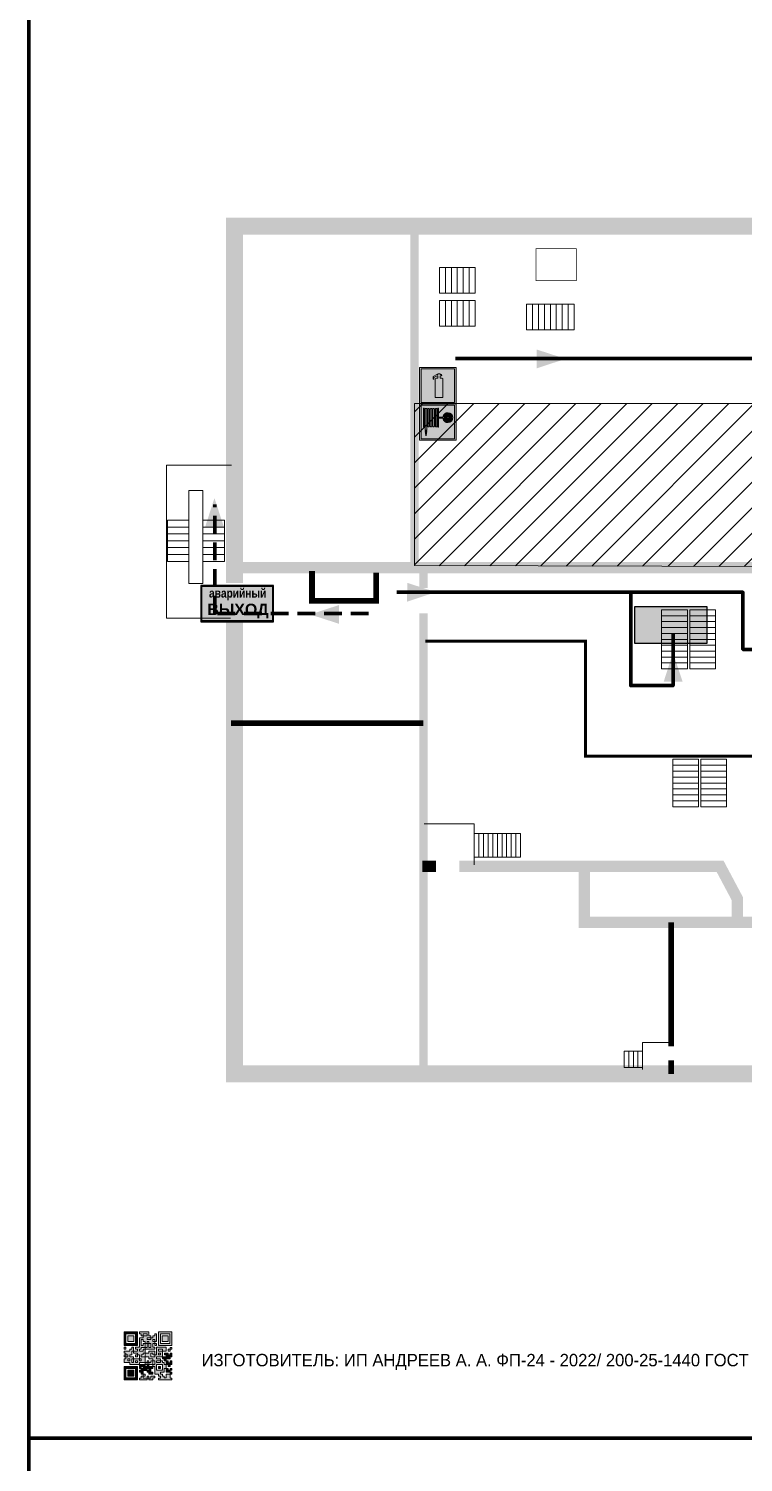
# Model space of a CAD drawing. Header units: millimetres. Extents: x 13114 to 67229, y 22859 to 38520.
# Drawn here: x 20243.1 to 20404.2, y 30889.8 to 31212.8 of the extents above; entities that cross this region are included whole.
import ezdxf

# ---------------------------------------------------------------- set-up
doc = ezdxf.new("R2010")
doc.units = ezdxf.units.MM
doc.linetypes.add('{ Wide Dash }', pattern=[12, 4, -2, 4, -2])
doc.layers.add('План_Штампы', color=7, linetype='Continuous')
doc.styles.add('обычный', font='arial.ttf')

# ---------------------------------------------------------------- blocks, each defined once
blk = doc.blocks.new('QR')
at = {"lineweight": 0}
h = blk.add_hatch(color=256, dxfattribs=at)
h.dxf.hatch_style = 1
h.paths.add_polyline_path([(9241.16, 2687.38), (9242.01, 2687.38), (9242.01, 2687.83), (9241.59, 2687.83), (9241.59, 2688.68), (9239.45, 2688.68), (9239.45, 2688.25), (9239.86, 2688.25), (9239.86, 2687.83), (9240.29, 2687.83), (9240.29, 2688.25), (9241.16, 2688.25), (9241.16, 2687.83), (9240.29, 2687.83), (9240.29, 2687.38), (9239.45, 2687.38), (9239.45, 2685.22), (9238.57, 2685.22), (9238.57, 2684.8), (9239.02, 2684.8), (9239.02, 2684.37), (9238.13, 2684.37), (9238.13, 2683.92), (9239.02, 2683.92), (9239.02, 2683.5), (9239.44, 2683.5), (9239.44, 2682.64), (9239.87, 2682.64), (9239.87, 2682.18), (9239.44, 2682.18), (9239.44, 2682.64), (9238.13, 2682.64), (9238.13, 2681.76), (9237.71, 2681.76), (9237.71, 2682.64), (9238.13, 2682.64), (9238.13, 2683.07), (9237.27, 2683.07), (9237.27, 2683.51), (9237.71, 2683.51), (9237.71, 2684.37), (9238.13, 2684.37), (9238.13, 2685.22), (9237.71, 2685.22), (9237.71, 2684.8), (9237.28, 2684.8), (9237.28, 2684.38), (9235.98, 2684.38), (9235.98, 2683.92), (9236.4, 2683.92), (9236.4, 2683.49), (9236.84, 2683.49), (9236.84, 2683.07), (9236.4, 2683.07), (9236.4, 2682.64), (9235.98, 2682.64), (9235.98, 2681.76), (9237.29, 2681.76), (9237.29, 2681.33), (9239.43, 2681.33), (9239.43, 2681.76), (9240.74, 2681.76), (9240.74, 2683.05), (9239.87, 2683.05), (9239.87, 2683.5), (9240.29, 2683.5), (9240.29, 2683.91), (9240.74, 2683.91), (9240.74, 2684.81), (9240.29, 2684.81), (9240.29, 2684.79), (9240.29, 2684.37), (9239.45, 2684.37), (9239.45, 2684.8), (9239.87, 2684.8), (9239.87, 2685.21), (9240.74, 2685.21), (9240.74, 2686.1), (9240.29, 2686.1), (9240.29, 2685.64), (9239.86, 2685.64), (9239.86, 2686.95), (9240.29, 2686.95), (9240.29, 2686.52), (9240.74, 2686.52), (9240.74, 2686.1), (9241.16, 2686.1), (9241.16, 2686.53), (9241.59, 2686.53), (9241.59, 2686.1), (9242.02, 2686.1), (9242.02, 2685.21), (9241.59, 2685.21), (9241.59, 2686.1), (9241.16, 2686.1), (9241.16, 2685.21), (9240.74, 2685.21), (9240.74, 2684.81), (9242.89, 2684.81), (9242.89, 2685.22), (9242.47, 2685.22), (9242.47, 2686.11), (9242.89, 2686.11), (9242.89, 2686.52), (9242.46, 2686.52), (9242.46, 2686.95), (9242.89, 2686.95), (9242.89, 2686.52), (9243.32, 2686.52), (9243.32, 2688.26), (9242.9, 2688.26), (9242.9, 2687.83), (9242.47, 2687.83), (9242.47, 2687.38), (9242.01, 2687.38), (9242.01, 2686.94), (9241.16, 2686.94)])
h.paths.add_polyline_path([(9239.02, 2682.18), (9239.02, 2681.76), (9238.54, 2681.76), (9238.54, 2682.18)], flags=16)
h.paths.add_polyline_path([(9237.27, 2682.65), (9237.27, 2682.19), (9236.83, 2682.19), (9236.83, 2682.65)], flags=16)
h = blk.add_hatch(color=256, dxfattribs=at)
h.dxf.hatch_style = 1
h.paths.add_polyline_path([(9238.15, 2687.83), (9236.83, 2687.83), (9236.83, 2686.52), (9238.15, 2686.52)], flags=0)
h.paths.add_polyline_path([(9239.01, 2685.65), (9239.01, 2688.68), (9235.98, 2688.68), (9235.98, 2685.65)])
h.paths.add_polyline_path([(9236.41, 2686.1), (9236.41, 2688.26), (9238.56, 2688.26), (9238.56, 2686.1)], flags=16)
h.paths.add_polyline_path([(9236.83, 2686.52), (9236.83, 2687.83), (9238.15, 2687.83), (9238.15, 2686.52)], flags=0)
h = blk.add_hatch(color=256, dxfattribs=at)
h.dxf.hatch_style = 1
h.paths.add_polyline_path([(9238.15, 2686.52), (9238.15, 2687.83), (9236.83, 2687.83), (9236.83, 2686.52)])
h.paths.add_polyline_path([(9245.91, 2686.52), (9245.91, 2687.83), (9244.59, 2687.83), (9244.59, 2686.52)], flags=0)
h.paths.add_polyline_path([(9246.77, 2685.65), (9246.77, 2688.68), (9243.74, 2688.68), (9243.74, 2685.65)])
h.paths.add_polyline_path([(9244.17, 2686.1), (9244.17, 2688.26), (9246.32, 2688.26), (9246.32, 2686.1)], flags=16)
h.paths.add_polyline_path([(9244.59, 2686.52), (9244.59, 2687.83), (9245.91, 2687.83), (9245.91, 2686.52)], flags=0)
h = blk.add_hatch(color=256, dxfattribs=at)
h.dxf.hatch_style = 1
h.paths.add_polyline_path([(9240.75, 2681.76), (9240.75, 2681.35), (9241.17, 2681.35), (9241.17, 2681.76)])
h.paths.add_polyline_path([(9241.6, 2682.18), (9241.17, 2682.18), (9241.17, 2681.76), (9241.6, 2681.76)])
h.paths.add_polyline_path([(9242.47, 2681.34), (9242.47, 2682.19), (9242.02, 2682.19), (9242.02, 2681.76), (9241.6, 2681.76), (9241.6, 2681.34)])
h.paths.add_polyline_path([(9239.87, 2678.3), (9239.44, 2678.3), (9239.44, 2677.89), (9241.17, 2677.89), (9241.17, 2678.3), (9240.28, 2678.3), (9240.28, 2678.73), (9239.87, 2678.73)])
h.paths.add_polyline_path([(9240.75, 2678.73), (9240.75, 2679.19), (9240.28, 2679.19), (9240.28, 2678.73)])
h.paths.add_polyline_path([(9241.6, 2678.73), (9241.17, 2678.73), (9241.17, 2678.3), (9241.6, 2678.3)])
h.paths.add_polyline_path([(9242.02, 2678.3), (9241.6, 2678.3), (9241.6, 2677.89), (9242.48, 2677.89), (9242.48, 2678.31), (9242.9, 2678.31), (9242.9, 2678.73), (9242.02, 2678.73)])
h.paths.add_polyline_path([(9246.36, 2684.37), (9246.36, 2684.79), (9245.93, 2684.79), (9245.93, 2684.37)])
h.paths.add_polyline_path([(9246.78, 2685.2), (9246.36, 2685.2), (9246.36, 2684.79), (9246.78, 2684.79)])
h.paths.add_polyline_path([(9245.91, 2687.83), (9244.59, 2687.83), (9244.59, 2686.52), (9245.91, 2686.52)])
h = blk.add_hatch(color=256, dxfattribs=at)
h.dxf.hatch_style = 1
h.paths.add_polyline_path([(9243.32, 2686.11), (9242.89, 2686.11), (9242.89, 2685.64), (9243.32, 2685.64)])
h.paths.add_polyline_path([(9239.02, 2683.07), (9239.02, 2683.5), (9238.56, 2683.5), (9238.56, 2683.07)])
h.paths.add_polyline_path([(9236.4, 2684.8), (9236.4, 2685.22), (9235.98, 2685.22), (9235.98, 2684.8)])
h.paths.add_polyline_path([(9236.4, 2683.07), (9236.4, 2683.49), (9235.98, 2683.49), (9235.98, 2683.07)])
h = blk.add_hatch(color=256, dxfattribs=at)
h.dxf.hatch_style = 1
h.paths.add_polyline_path([(9243.32, 2682.64), (9243.32, 2683.07), (9244.62, 2683.07), (9244.62, 2684.37), (9243.74, 2684.37), (9243.74, 2684.8), (9244.62, 2684.8), (9244.62, 2684.37), (9245.48, 2684.37), (9245.48, 2685.22), (9243.32, 2685.22), (9243.32, 2683.5), (9242.89, 2683.5), (9242.89, 2683.06), (9242.01, 2683.06), (9242.01, 2683.91), (9242.47, 2683.91), (9242.47, 2683.5), (9242.89, 2683.5), (9242.89, 2684.38), (9241.59, 2684.38), (9241.59, 2683.91), (9240.74, 2683.91), (9240.74, 2683.05), (9241.59, 2683.05), (9241.59, 2682.64), (9242.47, 2682.64), (9242.47, 2682.19), (9242.91, 2682.19), (9242.91, 2681.34), (9242.48, 2681.34), (9242.48, 2680.91), (9242.91, 2680.91), (9242.91, 2679.17), (9243.75, 2679.17), (9243.75, 2678.73), (9244.2, 2678.73), (9244.2, 2678.3), (9243.75, 2678.3), (9243.75, 2677.88), (9246.78, 2677.88), (9246.78, 2678.3), (9246.35, 2678.3), (9246.35, 2679.19), (9245.48, 2679.19), (9245.48, 2678.31), (9245.05, 2678.31), (9245.05, 2678.73), (9244.62, 2678.73), (9244.62, 2679.19), (9244.2, 2679.19), (9244.2, 2679.61), (9245.05, 2679.61), (9245.05, 2680.46), (9245.48, 2680.46), (9245.48, 2681.34), (9245.04, 2681.34), (9245.04, 2681.76), (9244.63, 2681.76), (9244.63, 2682.19), (9244.21, 2682.19), (9244.21, 2681.76), (9243.32, 2681.76), (9243.32, 2682.19), (9244.21, 2682.19), (9244.21, 2682.64)])
h.paths.add_polyline_path([(9243.75, 2683.49), (9243.75, 2683.92), (9244.21, 2683.92), (9244.21, 2683.49)], flags=16)
h.paths.add_polyline_path([(9243.32, 2681.34), (9244.63, 2681.34), (9244.63, 2680.04), (9243.32, 2680.04)], flags=16)
h.paths.add_polyline_path([(9243.76, 2680.89), (9244.18, 2680.89), (9244.18, 2680.48), (9243.76, 2680.48)], flags=0)
h = blk.add_hatch(color=256, dxfattribs=at)
h.dxf.hatch_style = 1
h.paths.add_polyline_path([(9246.36, 2683.07), (9246.78, 2683.07), (9246.78, 2683.92), (9246.36, 2683.92), (9246.36, 2683.49), (9245.92, 2683.49), (9245.92, 2683.92), (9245.06, 2683.92), (9245.06, 2683.49), (9245.48, 2683.49), (9245.48, 2683.07), (9244.62, 2683.07), (9244.62, 2682.65), (9245.05, 2682.65), (9245.05, 2682.18), (9245.48, 2682.18), (9245.48, 2682.65), (9246.36, 2682.65)])
h.paths.add_polyline_path([(9246.78, 2682.18), (9246.36, 2682.18), (9246.36, 2681.75), (9245.92, 2681.75), (9245.92, 2682.18), (9245.48, 2682.18), (9245.48, 2681.34), (9245.48, 2681.34), (9245.94, 2681.34), (9245.94, 2680.91), (9246.36, 2680.91), (9246.36, 2681.34), (9246.78, 2681.34)])
h = blk.add_hatch(color=256, dxfattribs=at)
h.dxf.hatch_style = 1
h.paths.add_polyline_path([(9235.98, 2680.9), (9235.98, 2677.86), (9239.02, 2677.86), (9239.02, 2680.9)])
h.paths.add_polyline_path([(9238.57, 2680.48), (9238.57, 2678.32), (9236.41, 2678.32), (9236.41, 2680.48)], flags=16)
h.paths.add_polyline_path([(9238.15, 2680.05), (9238.15, 2678.74), (9236.83, 2678.74), (9236.83, 2680.05)], flags=0)
h = blk.add_hatch(color=256, dxfattribs=at)
h.dxf.hatch_style = 1
h.paths.add_polyline_path([(9242.02, 2680.46), (9242.48, 2680.46), (9242.48, 2680.91), (9241.58, 2680.91), (9241.58, 2681.35), (9241.17, 2681.35), (9241.17, 2680.91), (9240.75, 2680.91), (9240.75, 2681.33), (9239.43, 2681.33), (9239.43, 2680.46), (9239.86, 2680.46), (9239.86, 2680.92), (9240.3, 2680.92), (9240.3, 2680.46), (9239.86, 2680.46), (9239.86, 2680.04), (9239.44, 2680.04), (9239.44, 2679.62), (9239.86, 2679.62), (9239.86, 2679.19), (9240.29, 2679.19), (9240.29, 2680.03), (9241.18, 2680.03), (9241.18, 2680.47), (9241.6, 2680.47), (9241.6, 2680.03), (9241.18, 2680.03), (9241.18, 2679.61), (9241.6, 2679.61), (9241.6, 2679.19), (9242.47, 2679.19), (9242.47, 2679.6), (9242.02, 2679.6)])
h = blk.add_hatch(color=256, dxfattribs=at)
h.dxf.hatch_style = 1
h.paths.add_polyline_path([(9244.18, 2680.48), (9244.18, 2680.89), (9243.76, 2680.89), (9243.76, 2680.48)])
h = blk.add_hatch(color=256, dxfattribs=at)
h.dxf.hatch_style = 1
h.paths.add_polyline_path([(9238.15, 2680.05), (9236.83, 2680.05), (9236.83, 2678.74), (9238.15, 2678.74)])
h = blk.add_hatch(color=256, dxfattribs=at)
h.dxf.hatch_style = 1
h.paths.add_polyline_path([(9245.93, 2680.04), (9245.93, 2680.46), (9245.48, 2680.46), (9245.48, 2679.62), (9246.35, 2679.62), (9246.35, 2680.04)])
h.paths.add_polyline_path([(9246.78, 2680.04), (9246.78, 2680.46), (9246.35, 2680.46), (9246.35, 2680.04)])
h.paths.add_polyline_path([(9246.78, 2679.18), (9246.78, 2679.62), (9246.35, 2679.62), (9246.35, 2679.18)])
for points in [[(9237.71, 2685.22), (9238.13, 2685.22), (9238.13, 2684.37), (9237.71, 2684.37), (9237.71, 2683.51), (9237.27, 2683.51), (9237.27, 2683.07), (9238.13, 2683.07), (9238.13, 2682.64), (9237.71, 2682.64), (9237.71, 2681.76), (9238.13, 2681.76), (9238.13, 2682.64), (9239.44, 2682.64), (9239.44, 2683.5), (9239.02, 2683.5), (9239.02, 2683.07), (9238.56, 2683.07), (9238.56, 2683.5), (9239.02, 2683.5), (9239.02, 2683.92), (9238.13, 2683.92), (9238.13, 2684.37), (9239.02, 2684.37), (9239.02, 2684.8), (9238.57, 2684.8), (9238.57, 2685.22), (9239.45, 2685.22), (9239.45, 2687.38), (9240.29, 2687.38), (9240.29, 2687.83), (9239.86, 2687.83), (9239.86, 2688.25), (9239.45, 2688.25), (9239.45, 2688.68), (9241.59, 2688.68), (9241.59, 2687.83), (9242.01, 2687.83), (9242.01, 2687.38), (9242.47, 2687.38), (9242.47, 2687.83), (9242.9, 2687.83), (9242.9, 2688.26), (9243.32, 2688.26), (9243.32, 2686.52), (9242.89, 2686.52), (9242.89, 2686.11), (9243.32, 2686.11), (9243.32, 2685.64), (9242.89, 2685.64), (9242.89, 2686.11), (9242.47, 2686.11), (9242.47, 2685.22), (9242.89, 2685.22), (9242.89, 2684.81), (9240.74, 2684.81), (9240.74, 2683.91), (9241.59, 2683.91), (9241.59, 2684.38), (9242.89, 2684.38), (9242.89, 2683.5), (9242.47, 2683.5), (9242.47, 2683.91), (9242.01, 2683.91), (9242.01, 2683.06), (9242.89, 2683.06), (9242.89, 2683.5), (9243.32, 2683.5), (9243.32, 2685.22), (9245.48, 2685.22), (9245.48, 2684.37), (9244.62, 2684.37), (9244.62, 2683.07), (9245.48, 2683.07), (9245.48, 2683.49), (9245.06, 2683.49), (9245.06, 2683.92), (9245.92, 2683.92), (9245.92, 2683.49), (9246.36, 2683.49), (9246.36, 2683.92), (9246.78, 2683.92), (9246.78, 2683.07), (9246.36, 2683.07), (9246.36, 2682.65), (9245.48, 2682.65), (9245.48, 2682.18), (9245.92, 2682.18), (9245.92, 2681.75), (9246.36, 2681.75), (9246.36, 2682.18), (9246.78, 2682.18), (9246.78, 2681.34), (9246.36, 2681.34), (9246.36, 2680.91), (9245.94, 2680.91), (9245.94, 2681.34), (9245.48, 2681.34), (9245.48, 2680.46), (9245.93, 2680.46), (9245.93, 2680.04), (9246.35, 2680.04), (9246.35, 2680.46), (9246.78, 2680.46), (9246.78, 2680.04), (9246.78, 2680.04), (9246.35, 2680.04), (9246.35, 2679.62), (9246.78, 2679.62), (9246.78, 2679.18), (9246.35, 2679.18), (9246.35, 2678.3), (9246.78, 2678.3), (9246.78, 2677.88), (9243.75, 2677.88), (9243.75, 2678.3), (9244.2, 2678.3), (9244.2, 2678.73), (9243.75, 2678.73), (9243.75, 2679.17), (9242.91, 2679.17), (9242.91, 2680.91), (9242.48, 2680.91), (9242.48, 2680.46), (9242.02, 2680.46), (9242.02, 2679.6), (9242.47, 2679.6), (9242.47, 2679.19), (9241.6, 2679.19), (9241.6, 2679.61), (9241.18, 2679.61), (9241.18, 2680.03), (9240.29, 2680.03), (9240.29, 2679.19), (9240.75, 2679.19), (9240.75, 2678.73), (9240.28, 2678.73), (9240.28, 2678.3), (9241.17, 2678.3), (9241.17, 2678.73), (9241.6, 2678.73), (9241.6, 2678.3), (9242.02, 2678.3), (9242.02, 2678.73), (9242.9, 2678.73), (9242.9, 2678.31), (9242.48, 2678.31), (9242.48, 2677.89), (9241.6, 2677.89), (9241.6, 2678.3), (9241.17, 2678.3), (9241.17, 2677.89), (9239.44, 2677.89), (9239.44, 2678.3), (9239.87, 2678.3), (9239.87, 2678.73), (9240.28, 2678.73), (9240.28, 2679.19), (9240.29, 2679.19), (9239.86, 2679.19), (9239.86, 2679.62), (9239.44, 2679.62), (9239.44, 2680.04), (9239.86, 2680.04), (9239.86, 2680.46), (9239.43, 2680.46), (9239.43, 2681.33), (9237.29, 2681.33), (9237.29, 2681.76), (9235.98, 2681.76), (9235.98, 2682.64), (9236.4, 2682.64), (9236.4, 2683.07), (9235.98, 2683.07), (9235.98, 2683.49), (9236.4, 2683.49), (9236.4, 2683.92), (9235.98, 2683.92), (9235.98, 2684.38), (9237.28, 2684.38), (9237.28, 2684.8), (9237.71, 2684.8), (9237.71, 2685.22), (9237.92, 2685.22)], [(9240.74, 2685.21), (9239.87, 2685.21), (9239.87, 2684.8), (9239.45, 2684.8), (9239.45, 2684.37), (9240.29, 2684.37), (9240.29, 2684.79), (9240.29, 2684.81), (9240.74, 2684.81), (9240.74, 2685.21), (9239.87, 2685.21)], [(9240.74, 2686.1), (9240.74, 2686.52), (9240.29, 2686.52), (9240.29, 2686.95), (9239.86, 2686.95), (9239.86, 2685.64), (9240.29, 2685.64), (9240.29, 2686.1), (9240.74, 2686.1), (9240.74, 2686.52)], [(9240.74, 2683.91), (9240.29, 2683.91), (9240.29, 2683.5), (9239.87, 2683.5), (9239.87, 2683.05), (9240.74, 2683.05), (9240.74, 2683.91)], [(9244.62, 2684.37), (9244.62, 2684.8), (9243.74, 2684.8), (9243.74, 2684.37), (9244.62, 2684.37)], [(9240.74, 2683.05), (9240.74, 2681.76), (9239.43, 2681.76), (9239.43, 2681.33), (9240.75, 2681.33), (9240.75, 2681.35), (9240.75, 2680.91), (9241.17, 2680.91), (9241.17, 2681.35), (9241.58, 2681.35), (9241.58, 2680.91), (9242.48, 2680.91), (9242.48, 2681.34), (9242.91, 2681.34), (9242.91, 2682.19), (9242.47, 2682.19), (9242.47, 2682.64), (9241.59, 2682.64), (9241.59, 2683.05), (9240.74, 2683.05)], [(9239.86, 2680.46), (9239.86, 2680.92), (9240.3, 2680.92), (9240.3, 2680.46), (9239.86, 2680.46)], [(9241.6, 2681.76), (9242.02, 2681.76), (9242.02, 2682.19), (9242.47, 2682.19), (9242.47, 2681.34), (9241.6, 2681.34), (9241.6, 2681.76)], [(9244.62, 2683.07), (9243.32, 2683.07), (9243.32, 2682.64), (9244.21, 2682.64), (9244.21, 2682.19), (9243.32, 2682.19), (9243.32, 2681.76), (9244.21, 2681.76), (9244.21, 2682.19), (9244.63, 2682.19), (9244.63, 2681.76), (9245.04, 2681.76), (9245.04, 2681.34), (9245.48, 2681.34)], [(9245.48, 2682.18), (9245.05, 2682.18), (9245.05, 2682.65), (9244.62, 2682.65), (9244.62, 2683.07)], [(9245.48, 2682.18), (9245.48, 2681.34)], [(9245.48, 2680.46), (9245.05, 2680.46), (9245.05, 2679.61), (9244.2, 2679.61), (9244.2, 2679.19), (9244.62, 2679.19), (9244.62, 2678.73), (9245.05, 2678.73), (9245.05, 2678.31), (9245.48, 2678.31), (9245.48, 2679.19), (9246.35, 2679.19), (9246.35, 2679.07)], [(9246.35, 2679.62), (9245.48, 2679.62), (9245.48, 2680.46)], [(9245.48, 2680.46), (9245.48, 2679.62), (9246.35, 2679.62), (9246.35, 2680.04), (9245.93, 2680.04), (9245.93, 2680.46), (9245.48, 2680.46), (9245.48, 2679.62)], [(9246.35, 2679.62), (9246.35, 2679.18)]]:
    blk.add_lwpolyline(points, dxfattribs=at)
for points in [[(9235.98, 2685.65), (9239.01, 2685.65), (9239.01, 2688.68), (9235.98, 2688.68)], [(9236.41, 2688.26), (9238.56, 2688.26), (9238.56, 2686.1), (9236.41, 2686.1)], [(9236.83, 2687.83), (9238.15, 2687.83), (9238.15, 2686.52), (9236.83, 2686.52)], [(9240.29, 2687.83), (9241.16, 2687.83), (9241.16, 2688.25), (9240.29, 2688.25)], [(9240.29, 2688.25), (9241.16, 2688.25), (9241.16, 2687.83), (9240.29, 2687.83)], [(9242.01, 2687.38), (9241.16, 2687.38), (9241.16, 2686.94), (9242.01, 2686.94)], [(9241.16, 2687.38), (9242.01, 2687.38), (9242.01, 2686.94), (9241.16, 2686.94)], [(9243.74, 2685.65), (9246.77, 2685.65), (9246.77, 2688.68), (9243.74, 2688.68)], [(9244.17, 2688.26), (9246.32, 2688.26), (9246.32, 2686.1), (9244.17, 2686.1)], [(9244.59, 2687.83), (9245.91, 2687.83), (9245.91, 2686.52), (9244.59, 2686.52)], [(9235.98, 2684.8), (9236.4, 2684.8), (9236.4, 2685.22), (9235.98, 2685.22)], [(9241.16, 2686.1), (9240.74, 2686.1), (9240.74, 2685.21), (9241.16, 2685.21)], [(9241.16, 2686.53), (9241.59, 2686.53), (9241.59, 2686.1), (9241.16, 2686.1)], [(9241.59, 2686.1), (9242.02, 2686.1), (9242.02, 2685.21), (9241.59, 2685.21)], [(9242.89, 2686.52), (9242.46, 2686.52), (9242.46, 2686.95), (9242.89, 2686.95)], [(9243.75, 2683.92), (9244.21, 2683.92), (9244.21, 2683.49), (9243.75, 2683.49)], [(9245.93, 2684.79), (9246.36, 2684.79), (9246.36, 2684.37), (9245.93, 2684.37)], [(9246.36, 2685.2), (9246.78, 2685.2), (9246.78, 2684.79), (9246.36, 2684.79)], [(9235.98, 2677.86), (9239.02, 2677.86), (9239.02, 2680.9), (9235.98, 2680.9)], [(9236.4, 2683.07), (9236.84, 2683.07), (9236.84, 2683.49), (9236.4, 2683.49)], [(9236.83, 2682.19), (9237.27, 2682.19), (9237.27, 2682.65), (9236.83, 2682.65)], [(9238.54, 2682.18), (9239.02, 2682.18), (9239.02, 2681.76), (9238.54, 2681.76)], [(9239.44, 2682.64), (9239.87, 2682.64), (9239.87, 2682.18), (9239.44, 2682.18)], [(9240.75, 2681.76), (9241.17, 2681.76), (9241.17, 2681.35), (9240.75, 2681.35)], [(9241.17, 2682.18), (9241.6, 2682.18), (9241.6, 2681.76), (9241.17, 2681.76)], [(9243.32, 2680.04), (9244.63, 2680.04), (9244.63, 2681.34), (9243.32, 2681.34)], [(9243.76, 2680.89), (9244.18, 2680.89), (9244.18, 2680.48), (9243.76, 2680.48)], [(9236.41, 2680.48), (9238.57, 2680.48), (9238.57, 2678.32), (9236.41, 2678.32)], [(9236.83, 2680.05), (9238.15, 2680.05), (9238.15, 2678.74), (9236.83, 2678.74)], [(9241.18, 2680.03), (9241.6, 2680.03), (9241.6, 2680.47), (9241.18, 2680.47)]]:
    blk.add_lwpolyline(points, close=True, dxfattribs=at)
blk = doc.blocks.new('A$C41C009D9')
at = {"true_color": 0xffffff}
blk.add_hatch(color=7, dxfattribs=at).paths.add_polyline_path([(0, 8), (-16, 8), (-16, 0), (0, 0)])
h = blk.add_hatch(color=126)
h.dxf.hatch_style = 1
h.paths.add_polyline_path([(-15.8, 7.8), (-15.8, 0.2), (-0.2, 0.2), (-0.2, 7.8)])
at = {"color": 126}
for points in [[(-16, 0), (0, 0), (0, 8), (-16, 8)], [(-16, 0), (0, 0), (0, 8), (-16, 8)], [(-15.8, 7.8), (-0.2, 7.8), (-0.2, 0.2), (-15.8, 0.2)]]:
    blk.add_lwpolyline(points, close=True, dxfattribs=at)
at = {"color": 7, "true_color": 0xffffff, "insert": (-15.8, 7.3), "char_height": 2.5, "width": 15.5999, "attachment_point": 1, "style": 'обычный'}
blk.add_mtext('\\pi1.6133;{\\fArial|b1|i0|c204|p34;\\H0.8x;\\W0.8;аварийный\\H1.25x;\\W1;\\P\\pi1.2327;ВЫХОД}', dxfattribs=at)
blk = doc.blocks.new('A$C7B4425F7')
at = {"true_color": 0xffffff}
blk.add_hatch(color=7, dxfattribs=at).paths.add_polyline_path([(0, 0), (-16, 0), (-16, -8), (0, -8)])
h = blk.add_hatch(color=126)
h.paths.add_polyline_path([(-0.2, -0.2), (-15.8, -0.2), (-15.8, -7.8), (-0.2, -7.8)])
h.paths.add_polyline_path([(-11.76, -2.03), (-11.76, -3.66), (-11.17, -3.66, -0.568275), (-11.17, -6.18), (-12.58, -6.18), (-12.58, -2.03)], flags=16)
h.paths.add_polyline_path([(-13.33, -4.12, -0.495768), (-13.59, -6.18), (-15.03, -6.18), (-15.03, -2.03), (-13.59, -2.03, -0.487973)], flags=16)
h.paths.add_polyline_path([(-10.25, -2.03), (-9.48, -2.03), (-9.48, -6.18), (-10.25, -6.18)], flags=16)
h.paths.add_polyline_path([(-13.84, -3.69), (-14.24, -3.69), (-14.24, -3.03), (-13.9, -3.03, -0.692621)], flags=0)
h.paths.add_polyline_path([(-9.15, -2.03), (-8.4, -2.03), (-8.04, -3.07), (-7.68, -2.03), (-6.93, -2.03), (-7.64, -4.1), (-6.93, -6.18), (-7.68, -6.18), (-8.04, -5.14), (-8.4, -6.18), (-9.15, -6.18), (-8.44, -4.1)], flags=16)
h.paths.add_polyline_path([(-11.76, -4.46), (-11.42, -4.46, -0.692621), (-11.36, -5.12), (-11.76, -5.12)], flags=0)
h.paths.add_polyline_path([(-13.9, -5.2), (-14.24, -5.2), (-14.24, -4.55), (-13.84, -4.55, -0.708038)], flags=0)
edge = h.paths.add_edge_path(flags=16)
edge.add_ellipse((-5.51, -4.08), major_axis=(0, 2.05), ratio=0.586184, start_angle=0, end_angle=360)
edge = h.paths.add_edge_path(flags=0)
edge.add_ellipse((-5.51, -4.08), major_axis=(0, 1.14), ratio=0.454828, start_angle=0, end_angle=360)
h.paths.add_polyline_path([(-4.13, -4.96, 0.377264), (-3.48, -4.52, 0.0555), (-3.16, -2.03), (-1.66, -2.03), (-1.66, -4.96), (-0.96, -4.96), (-0.96, -7.01), (-1.75, -7.01), (-1.75, -6.18), (-3.3, -6.18), (-3.3, -7.02), (-4.13, -7.02)], flags=16)
h.paths.add_polyline_path([(-2.73, -2.91), (-2.28, -2.91), (-2.28, -4.96), (-3.05, -4.96, 0.079136)], flags=0)
at = {"color": 126}
blk.add_lwpolyline([(-16, -8), (0, -8), (0, 0), (-16, 0)], close=True, dxfattribs=at)
blk = doc.blocks.new('A$C37112FD5')
at = {"true_color": 0xf5f5ff}
h = blk.add_hatch(color=7, dxfattribs=at)
h.dxf.hatch_style = 1
h.paths.add_polyline_path([(12.8, -7.4), (0, -7.4), (0, -20.2), (12.8, -20.2)])
h.paths.add_polyline_path([(12.29, -7.91), (12.29, -19.69), (0.51, -19.69), (0.51, -7.91)], flags=16)
h.paths.add_polyline_path([(4.98, -9.04, -0.42597), (5.17, -9.22), (5.17, -12.25), (5.17, -15.29, -0.432244), (4.98, -15.47), (4.83, -15.47, -0.42597), (4.64, -15.29), (4.64, -12.25), (4.64, -9.22, -0.432244), (4.83, -9.04)], flags=0)
h.paths.add_polyline_path([(4.28, -9.22), (4.28, -12.25), (4.28, -15.29, -0.432244), (4.09, -15.47), (3.94, -15.47, -0.42597), (3.75, -15.29), (3.75, -12.25), (3.75, -9.22, -0.432244), (3.94, -9.04), (4.09, -9.04, -0.42597)], flags=0)
h.paths.add_polyline_path([(5.72, -9.04), (5.87, -9.04, -0.42597), (6.06, -9.22), (6.06, -12.25), (6.06, -15.29, -0.432244), (5.87, -15.47), (5.72, -15.47, -0.42597), (5.53, -15.29), (5.53, -12.25), (5.53, -9.22, -0.432244)], flags=0)
h.paths.add_polyline_path([(6.42, -8.9), (6.5, -8.9, -0.42597), (6.69, -9.08), (6.69, -12.03), (8.21, -12.03, -15.824349), (8.21, -12.47), (6.69, -12.47), (6.69, -15.42, -0.432244), (6.5, -15.6), (6.42, -15.6)], flags=0)
h.paths.add_polyline_path([(3.39, -9.22), (3.39, -12.25), (3.39, -15.29, -0.432244), (3.2, -15.47), (3.05, -15.47, -0.42597), (2.85, -15.29), (2.85, -12.25), (2.85, -9.22, -0.432244), (3.05, -9.04), (3.2, -9.04, -0.42597)], flags=0)
h.paths.add_polyline_path([(2.5, -9.22), (2.5, -16.71), (1.96, -16.71), (1.96, -9.22, -0.432244), (2.15, -9.04), (2.31, -9.04, -0.42597)], flags=0)
h.paths.add_polyline_path([(1.61, -8.9), (1.61, -15.6), (1.57, -15.6, -0.42597), (1.37, -15.42), (1.37, -12.03), (1.37, -9.09, -0.432244), (1.57, -8.9)], flags=0)
h.paths.add_polyline_path([(9.76, -10.81), (9.76, -12.03), (8.49, -12.03, -0.336371)], flags=0)
h.paths.add_polyline_path([(8.49, -12.47), (9.76, -12.47), (9.76, -13.7, -0.336371)], flags=0)
h.paths.add_polyline_path([(10.11, -10.81, -0.336371), (11.38, -12.03), (10.11, -12.03)], flags=0)
h.paths.add_polyline_path([(10.11, -12.47), (11.38, -12.47, -0.336371), (10.11, -13.7)], flags=0)
h.paths.add_polyline_path([(2.5, -16.84), (2.5, -17.05), (1.97, -17.05), (1.97, -16.84)], flags=0)
h.paths.add_polyline_path([(2.5, -17.24, -0.033778), (2.24, -18.6, -0.033778), (1.97, -17.24)], flags=0)
h = blk.add_hatch(color=242)
h.dxf.hatch_style = 1
h.paths.add_polyline_path([(12.29, -7.91), (0.51, -7.91), (0.51, -19.69), (12.29, -19.69)])
h.paths.add_polyline_path([(6.42, -15.6), (6.42, -8.9), (6.5, -8.9, -0.42597), (6.69, -9.08), (6.69, -12.03), (8.21, -12.03, -15.824349), (8.21, -12.47), (6.69, -12.47), (6.69, -15.42, -0.432244), (6.5, -15.6)], flags=16)
h.paths.add_polyline_path([(5.87, -15.47), (5.72, -15.47, -0.42597), (5.53, -15.29), (5.53, -12.25), (5.53, -9.22, -0.432244), (5.72, -9.04), (5.87, -9.04, -0.42597), (6.06, -9.22), (6.06, -12.25), (6.06, -15.29, -0.432244)], flags=16)
h.paths.add_polyline_path([(4.98, -15.47), (4.83, -15.47, -0.42597), (4.64, -15.29), (4.64, -12.25), (4.64, -9.22, -0.432244), (4.83, -9.04), (4.98, -9.04, -0.42597), (5.17, -9.22), (5.17, -12.25), (5.17, -15.29, -0.432244)], flags=16)
h.paths.add_polyline_path([(4.09, -15.47), (3.94, -15.47, -0.42597), (3.75, -15.29), (3.75, -12.25), (3.75, -9.22, -0.432244), (3.94, -9.04), (4.09, -9.04, -0.42597), (4.28, -9.22), (4.28, -12.25), (4.28, -15.29, -0.432244)], flags=16)
h.paths.add_polyline_path([(3.2, -15.47), (3.05, -15.47, -0.42597), (2.85, -15.29), (2.85, -12.25), (2.85, -9.22, -0.432244), (3.05, -9.04), (3.2, -9.04, -0.42597), (3.39, -9.22), (3.39, -12.25), (3.39, -15.29, -0.432244)], flags=16)
h.paths.add_polyline_path([(2.5, -17.05), (1.97, -17.05), (1.97, -16.84), (2.5, -16.84)], flags=16)
h.paths.add_polyline_path([(2.5, -17.24, -0.033778), (2.24, -18.6, -0.033778), (1.97, -17.24)], flags=16)
h.paths.add_polyline_path([(2.5, -16.71), (1.96, -16.71), (1.96, -9.22, -0.432244), (2.15, -9.04), (2.31, -9.04, -0.42597), (2.5, -9.22)], flags=16)
h.paths.add_polyline_path([(1.61, -15.6), (1.57, -15.6, -0.42597), (1.37, -15.42), (1.37, -12.03), (1.37, -9.09, -0.432244), (1.57, -8.9), (1.61, -8.9)], flags=16)
h.paths.add_polyline_path([(8.49, -12.47), (9.76, -12.47), (9.76, -13.7, -0.336371)], flags=0)
h.paths.add_polyline_path([(10.11, -13.7), (10.11, -12.47), (11.38, -12.47, -0.336371)], flags=0)
h.paths.add_polyline_path([(8.49, -12.03, -0.336371), (9.76, -10.81), (9.76, -12.03)], flags=0)
h.paths.add_polyline_path([(10.11, -12.03), (10.11, -10.81, -0.336371), (11.38, -12.03)], flags=0)
h = blk.add_hatch(color=7, dxfattribs=at)
h.dxf.hatch_style = 1
h.paths.add_polyline_path([(1.61, -8.9), (1.57, -8.9, 0.432244), (1.37, -9.09), (1.37, -12.03), (1.37, -15.42, 0.42597), (1.57, -15.6), (1.61, -15.6)])
h.paths.add_polyline_path([(2.5, -9.22, 0.42597), (2.31, -9.04), (2.15, -9.04, 0.432244), (1.96, -9.22), (1.96, -16.71), (2.5, -16.71)])
h.paths.add_polyline_path([(2.5, -16.84), (1.97, -16.84), (1.97, -17.05), (2.5, -17.05)])
h.paths.add_polyline_path([(2.5, -17.24), (1.97, -17.24, 0.033778), (2.24, -18.6, 0.033778)])
h.paths.add_polyline_path([(3.39, -12.25), (3.39, -9.22, 0.42597), (3.2, -9.04), (3.05, -9.04, 0.432244), (2.85, -9.22), (2.85, -12.25), (2.85, -15.29, 0.42597), (3.05, -15.47), (3.2, -15.47, 0.432244), (3.39, -15.29)])
h.paths.add_polyline_path([(4.28, -12.25), (4.28, -9.22, 0.42597), (4.09, -9.04), (3.94, -9.04, 0.432244), (3.75, -9.22), (3.75, -12.25), (3.75, -15.29, 0.42597), (3.94, -15.47), (4.09, -15.47, 0.432244), (4.28, -15.29)])
h.paths.add_polyline_path([(5.17, -12.25), (5.17, -9.22, 0.42597), (4.98, -9.04), (4.83, -9.04, 0.432244), (4.64, -9.22), (4.64, -12.25), (4.64, -15.29, 0.42597), (4.83, -15.47), (4.98, -15.47, 0.432244), (5.17, -15.29)])
h.paths.add_polyline_path([(6.06, -12.25), (6.06, -9.22, 0.42597), (5.87, -9.04), (5.72, -9.04, 0.432244), (5.53, -9.22), (5.53, -12.25), (5.53, -15.29, 0.42597), (5.72, -15.47), (5.87, -15.47, 0.432244), (6.06, -15.29)])
h.paths.add_polyline_path([(6.69, -12.47), (8.21, -12.47, 15.824349), (8.21, -12.03), (6.69, -12.03), (6.69, -9.08, 0.42597), (6.5, -8.9), (6.42, -8.9), (6.42, -15.6), (6.5, -15.6, 0.432244), (6.69, -15.42)])
h.paths.add_polyline_path([(8.49, -12.47), (9.76, -12.47), (9.76, -13.7, -0.336371)], flags=16)
h.paths.add_polyline_path([(8.49, -12.03, -0.336371), (9.76, -10.81), (9.76, -12.03)], flags=16)
h.paths.add_polyline_path([(10.11, -12.47), (11.38, -12.47, -0.336371), (10.11, -13.7)], flags=16)
h.paths.add_polyline_path([(10.11, -12.03), (10.11, -10.81, -0.336371), (11.38, -12.03)], flags=16)
h = blk.add_hatch(color=242)
h.dxf.hatch_style = 1
h.paths.add_polyline_path([(9.76, -10.81, 0.336371), (8.49, -12.03), (9.76, -12.03)])
h.paths.add_polyline_path([(10.11, -10.81), (10.11, -12.03), (11.38, -12.03, 0.336371)])
h.paths.add_polyline_path([(11.38, -12.47), (10.11, -12.47), (10.11, -13.7, 0.336371)])
h.paths.add_polyline_path([(9.76, -12.47), (8.49, -12.47, 0.336371), (9.76, -13.7)])
at = {"color": 242, "lineweight": 5}
for p, q in [((0, -20.2), (0, -7.4)), ((0, -7.4), (12.8, -7.4)), ((1.37, -12.03), (1.37, -9.08)), ((1.57, -8.9), (1.61, -8.9)), ((1.61, -8.9), (1.61, -15.6)), ((1.96, -16.71), (1.96, -9.22)), ((2.15, -9.04), (2.31, -9.04)), ((2.5, -16.71), (2.5, -9.22)), ((2.85, -12.25), (2.85, -9.22)), ((3.05, -9.04), (3.2, -9.04)), ((3.39, -12.25), (3.39, -9.22)), ((3.75, -12.25), (3.75, -9.22)), ((3.94, -9.04), (4.09, -9.04)), ((4.28, -12.25), (4.28, -9.22)), ((4.64, -12.25), (4.64, -9.22)), ((4.83, -9.04), (4.98, -9.04)), ((5.17, -12.25), (5.17, -9.22)), ((5.53, -12.25), (5.53, -9.22)), ((5.72, -9.04), (5.87, -9.04)), ((6.06, -12.25), (6.06, -9.22)), ((6.42, -8.9), (6.42, -15.6)), ((6.5, -8.9), (6.42, -8.9)), ((6.69, -12.03), (6.69, -9.08)), ((12.8, -20.2), (12.8, -7.4)), ((1.37, -12.03), (1.37, -15.42)), ((2.85, -12.25), (2.85, -15.29)), ((3.39, -12.25), (3.39, -15.29)), ((3.75, -12.25), (3.75, -15.29)), ((4.28, -12.25), (4.28, -15.29)), ((4.64, -12.25), (4.64, -15.29)), ((5.17, -12.25), (5.17, -15.29)), ((5.53, -12.25), (5.53, -15.29)), ((6.06, -12.25), (6.06, -15.29)), ((8.21, -12.03), (6.69, -12.03)), ((8.21, -12.47), (6.69, -12.47)), ((6.69, -12.47), (6.69, -15.42)), ((9.76, -12.03), (8.49, -12.03)), ((9.76, -12.47), (8.49, -12.47)), ((9.76, -10.81), (9.76, -12.03)), ((9.76, -12.47), (9.76, -13.7)), ((10.11, -10.81), (10.11, -12.03)), ((11.38, -12.03), (10.11, -12.03)), ((11.38, -12.47), (10.11, -12.47)), ((10.11, -12.47), (10.11, -13.7)), ((1.57, -15.6), (1.61, -15.6)), ((1.96, -16.71), (2.5, -16.71)), ((1.97, -16.84), (2.5, -16.84)), ((1.97, -17.05), (1.97, -16.84)), ((2.5, -17.05), (1.97, -17.05)), ((1.97, -17.24), (2.5, -17.24)), ((2.5, -16.84), (2.5, -17.05)), ((3.05, -15.47), (3.2, -15.47)), ((3.94, -15.47), (4.09, -15.47)), ((4.83, -15.47), (4.98, -15.47)), ((5.72, -15.47), (5.87, -15.47)), ((6.42, -15.6), (6.5, -15.6)), ((0, -20.2), (12.8, -20.2))]:
    blk.add_line(p, q, dxfattribs=at)
blk.add_lwpolyline([(0.51, -7.91), (12.29, -7.91), (12.29, -19.69), (0.51, -19.69)], close=True, dxfattribs=at)
for centre, radius, start, end in [((1.56, -9.09), 0.182, 87.1027, 180.6071), ((2.15, -9.22), 0.182, 87.1027, 180.6071), ((2.32, -9.22), 0.182, 359.3929, 92.8973), ((3.04, -9.22), 0.182, 87.1027, 180.6071), ((3.21, -9.22), 0.182, 359.3929, 92.8973), ((3.93, -9.22), 0.182, 87.1027, 180.6071), ((4.1, -9.22), 0.182, 359.3929, 92.8973), ((4.82, -9.22), 0.182, 87.1027, 180.6071), ((4.99, -9.22), 0.182, 359.3929, 92.8973), ((5.71, -9.22), 0.182, 87.1027, 180.6071), ((5.88, -9.22), 0.182, 359.3929, 92.8973), ((6.51, -9.09), 0.182, 359.3929, 92.8973), ((9.93, -12.25), 1.74, 187.2319, 172.7681), ((9.93, -12.25), 1.46, 96.9927, 171.3585), ((9.93, -12.25), 1.46, 188.6415, 263.0073), ((9.93, -12.25), 1.46, 8.6415, 83.0073), ((9.93, -12.25), 1.46, 276.9927, 351.3585), ((1.56, -15.42), 0.182, 179.3929, 272.8973), ((12.17, -15.98), 10.27, 187.041, 194.7793), ((-7.7, -15.98), 10.27, 345.2207, 352.959), ((3.04, -15.29), 0.182, 179.3929, 272.8973), ((3.21, -15.29), 0.182, 267.1027, 0.6071), ((3.93, -15.29), 0.182, 179.3929, 272.8973), ((4.1, -15.29), 0.182, 267.1027, 0.6071), ((4.82, -15.29), 0.182, 179.3929, 272.8973), ((4.99, -15.29), 0.182, 267.1027, 0.6071), ((5.71, -15.29), 0.182, 179.3929, 272.8973), ((5.88, -15.29), 0.182, 267.1027, 0.6071), ((6.51, -15.42), 0.182, 267.1027, 0.6071)]:
    blk.add_arc(centre, radius, start, end, dxfattribs=at)
blk = doc.blocks.new('A$C3AD82952')
at = {"true_color": 0xf5f5ff}
h = blk.add_hatch(color=7, dxfattribs=at)
h.dxf.hatch_style = 1
h.paths.add_polyline_path([(8.21, 8.73, 0.414214), (7.89, 9.05), (7.22, 9.05), (7.22, 9.92), (7.59, 9.92, 1), (7.57, 10.36), (7.22, 10.36), (7.22, 10.6), (6.43, 10.6), (6.43, 10.36), (6.01, 10.36), (4.74, 9.59), (4.74, 8.69), (4.98, 8.73), (4.98, 9.26), (6.12, 9.91), (6.43, 9.91), (6.43, 9.05), (5.76, 9.05, 0.414214), (5.44, 8.73), (5.44, 2.2), (8.21, 2.2)], flags=0)
h.paths.add_polyline_path([(12.8, 12.8), (0, 12.8), (0, 0), (12.8, 0)])
h.paths.add_polyline_path([(0.51, 12.29), (12.29, 12.29), (12.29, 0.51), (0.51, 0.51)], flags=16)
h.paths.add_polyline_path([(4.74, 9.59), (6.01, 10.36), (6.43, 10.36), (6.43, 10.6), (7.22, 10.6), (7.22, 10.36), (7.59, 10.36, -0.94586), (7.59, 9.92), (7.22, 9.92), (7.22, 9.05), (7.89, 9.05, -0.414214), (8.21, 8.73), (8.21, 2.2), (5.44, 2.2), (5.44, 8.73, -0.414214), (5.76, 9.05), (6.43, 9.05), (6.43, 9.91), (6.12, 9.91), (4.98, 9.26), (4.98, 8.73), (4.74, 8.69)], flags=0)
h = blk.add_hatch(color=242)
h.dxf.hatch_style = 1
h.paths.add_polyline_path([(12.29, 12.29), (0.51, 12.29), (0.51, 0.51), (12.29, 0.51)])
h.paths.add_polyline_path([(4.74, 8.69), (4.74, 9.59), (6.01, 10.36), (6.43, 10.36), (6.43, 10.6), (7.22, 10.6), (7.22, 10.36), (7.59, 10.36, -0.94586), (7.59, 9.92), (7.22, 9.92), (7.22, 9.05), (7.89, 9.05, -0.414214), (8.21, 8.73), (8.21, 2.2), (5.44, 2.2), (5.44, 8.73, -0.414214), (5.76, 9.05), (6.43, 9.05), (6.43, 9.91), (6.12, 9.91), (4.98, 9.26), (4.98, 8.73)], flags=16)
h = blk.add_hatch(color=7, dxfattribs=at)
h.dxf.hatch_style = 1
h.paths.add_polyline_path([(8.21, 8.73, 0.414214), (7.89, 9.05), (7.22, 9.05), (7.22, 9.92), (7.59, 9.92, 1), (7.57, 10.36), (7.22, 10.36), (7.22, 10.6), (6.43, 10.6), (6.43, 10.36), (6.01, 10.36), (4.74, 9.59), (4.74, 8.69), (4.98, 8.73), (4.98, 9.26), (6.12, 9.91), (6.43, 9.91), (6.43, 9.05), (5.76, 9.05, 0.414214), (5.44, 8.73), (5.44, 2.2), (8.21, 2.2)])
at = {"color": 242, "lineweight": 5}
for p, q in [((0, 0), (0, 12.8)), ((0, 12.8), (12.8, 12.8)), ((6.01, 10.36), (4.74, 9.59)), ((6.01, 10.36), (6.43, 10.36)), ((7.22, 10.6), (6.43, 10.6)), ((6.43, 10.6), (6.43, 10.36)), ((7.22, 10.36), (7.22, 10.6)), ((7.59, 10.36), (7.22, 10.36)), ((12.8, 0), (12.8, 12.8)), ((4.74, 9.59), (4.74, 8.69)), ((4.74, 8.69), (4.98, 8.73)), ((4.98, 9.26), (6.12, 9.91)), ((4.98, 8.73), (4.98, 9.26)), ((5.44, 2.2), (5.44, 8.73)), ((5.76, 9.05), (6.43, 9.05)), ((6.12, 9.91), (6.43, 9.91)), ((6.43, 9.91), (6.43, 9.05)), ((7.22, 9.05), (7.22, 9.92)), ((7.59, 9.92), (7.22, 9.92)), ((7.89, 9.05), (7.22, 9.05)), ((8.21, 2.2), (8.21, 8.73)), ((0, 0), (12.8, 0)), ((5.44, 2.2), (8.21, 2.2))]:
    blk.add_line(p, q, dxfattribs=at)
blk.add_lwpolyline([(0.51, 12.29), (12.29, 12.29), (12.29, 0.51), (0.51, 0.51)], close=True, dxfattribs=at)
for centre, radius, start, end in [((7.58, 10.14), 0.223, 273.1875, 86.8125), ((5.76, 8.73), 0.32, 90, 180), ((7.89, 8.73), 0.32, 0, 90)]:
    blk.add_arc(centre, radius, start, end, dxfattribs=at)

msp = doc.modelspace()

# ---------------------------------------------------------------- hatches: boundary and pattern name
at = {"lineweight": 0}
h = msp.add_hatch(dxfattribs=at)
h.set_pattern_fill('ANSI31', color=256, scale=1.28, angle=180)
h.set_pattern_definition([(225, (42779.641, 41483.6075), (2.87368196, -2.87368196), [])])
h.paths.add_polyline_path([(20424.82, 31128.13), (20424.82, 31116.82), (20411.37, 31116.82), (20411.37, 31128.35), (20330.08, 31128.35), (20330.08, 31091.83), (20497.22, 31091.37), (20497.22, 31128.13)])

# ---------------------------------------------------------------- linework, layer by layer
at = {"color": 1, "lineweight": 100}
for points in [[(20243.15, 31290.27), (20843.15, 31290.27), (20843.15, 30895.27), (20243.15, 30895.27)], [(20243.15, 30895.27), (20843.15, 30895.27), (20843.15, 30500.27), (20243.15, 30500.27)]]:
    msp.add_lwpolyline(points, close=True, dxfattribs=at)
at = {"lineweight": 0}
for points, const_width in [([(20602.06, 31168.32), (20289.5, 31168.32), (20289.5, 31164.94)], 3.84), ([(20289.5, 31087.89), (20289.5, 31168.12)], 3.84), ([(20330.08, 31168.12), (20330.08, 31091.83)], 1.92), ([(20537.93, 31091.37), (20290.21, 31091.37)], 2.56), ([(20321.45, 31090.22), (20321.45, 31083.92), (20306.99, 31083.92), (20306.99, 31090.61)], 1.28), ([(20332.11, 31091.83), (20332.11, 31086.75)], 1.92), ([(20602.06, 30977.32), (20289.5, 30977.32), (20289.5, 31081.84)], 3.84), ([(20332.11, 31081.11), (20332.11, 30977.39)], 1.92), ([(20581.13, 31015.02), (20581.13, 31036.21), (20555.7, 31036.21), (20555.7, 31014.99), (20555.7, 31048.92), (20368.62, 31048.92), (20368.62, 31074.82), (20332.51, 31074.82)], 0.64), ([(20332.11, 31056.34), (20288.72, 31056.34)], 1.28), ([(20334.91, 31024.07), (20331.84, 31024.07)], 2.56), ([(20444.65, 31011.45), (20368.34, 31011.45), (20368.34, 31024.07), (20340.22, 31024.07)], 2.56), ([(20368.34, 31024.07), (20398.96, 31024.07), (20402.85, 31016.76), (20402.85, 31011.45)], 2.56), ([(20387.91, 31011.45), (20387.91, 30983.54)], 1.28), ([(20387.91, 30977.32), (20387.91, 30980.42)], 1.28)]:
    msp.add_lwpolyline(points, dxfattribs=dict(at, const_width=const_width))
at = {"lineweight": 0, "const_width": 0.128}
msp.add_lwpolyline([(20366.54, 31163.22), (20357.45, 31163.22), (20357.45, 31155.99), (20366.54, 31155.99)], close=True, dxfattribs=at)
at = {"lineweight": 0}
for points in [[(20337.06, 31153.18), (20337.06, 31159), (20335.73, 31159), (20335.73, 31153.18)], [(20338.4, 31153.18), (20338.4, 31159), (20337.06, 31159), (20337.06, 31153.18)], [(20339.73, 31153.18), (20339.73, 31159), (20338.4, 31159), (20338.4, 31153.18)], [(20341.06, 31153.18), (20341.06, 31159), (20339.73, 31159), (20339.73, 31153.18)], [(20342.4, 31153.18), (20342.4, 31159), (20341.06, 31159), (20341.06, 31153.18)], [(20343.73, 31153.18), (20343.73, 31159), (20342.4, 31159), (20342.4, 31153.18)], [(20337.06, 31145.74), (20337.06, 31151.55), (20335.73, 31151.55), (20335.73, 31145.74)], [(20338.4, 31145.74), (20338.4, 31151.55), (20337.06, 31151.55), (20337.06, 31145.74)], [(20339.73, 31145.74), (20339.73, 31151.55), (20338.4, 31151.55), (20338.4, 31145.74)], [(20341.06, 31145.74), (20341.06, 31151.55), (20339.73, 31151.55), (20339.73, 31145.74)], [(20342.4, 31145.74), (20342.4, 31151.55), (20341.06, 31151.55), (20341.06, 31145.74)], [(20343.73, 31145.74), (20343.73, 31151.55), (20342.4, 31151.55), (20342.4, 31145.74)], [(20356.7, 31144.93), (20356.7, 31150.75), (20355.36, 31150.75), (20355.36, 31144.93)], [(20358.03, 31144.93), (20358.03, 31150.75), (20356.7, 31150.75), (20356.7, 31144.93)], [(20359.36, 31144.93), (20359.36, 31150.75), (20358.03, 31150.75), (20358.03, 31144.93)], [(20360.7, 31144.93), (20360.7, 31150.75), (20359.36, 31150.75), (20359.36, 31144.93)], [(20362.03, 31144.93), (20362.03, 31150.75), (20360.7, 31150.75), (20360.7, 31144.93)], [(20363.36, 31144.93), (20363.36, 31150.75), (20362.03, 31150.75), (20362.03, 31144.93)], [(20364.7, 31144.93), (20364.7, 31150.75), (20363.36, 31150.75), (20363.36, 31144.93)], [(20366.03, 31144.93), (20366.03, 31150.75), (20364.7, 31150.75), (20364.7, 31144.93)], [(20279.27, 31102.06), (20274.41, 31102.06), (20274.41, 31100.52), (20279.27, 31100.52)], [(20279.27, 31100.52), (20274.41, 31100.52), (20274.41, 31098.97), (20279.27, 31098.97)], [(20287.28, 31102.06), (20282.42, 31102.06), (20282.42, 31100.52), (20287.28, 31100.52)], [(20287.28, 31100.52), (20282.42, 31100.52), (20282.42, 31098.97), (20287.28, 31098.97)], [(20279.27, 31098.97), (20274.41, 31098.97), (20274.41, 31097.42), (20279.27, 31097.42)], [(20279.27, 31097.42), (20274.41, 31097.42), (20274.41, 31095.88), (20279.27, 31095.88)], [(20287.28, 31098.97), (20282.42, 31098.97), (20282.42, 31097.42), (20287.28, 31097.42)], [(20287.28, 31097.42), (20282.42, 31097.42), (20282.42, 31095.88), (20287.28, 31095.88)], [(20279.27, 31095.88), (20274.41, 31095.88), (20274.41, 31094.33), (20279.27, 31094.33)], [(20279.27, 31094.33), (20274.41, 31094.33), (20274.41, 31092.78), (20279.27, 31092.78)], [(20287.28, 31095.88), (20282.42, 31095.88), (20282.42, 31094.33), (20287.28, 31094.33)], [(20287.28, 31094.33), (20282.42, 31094.33), (20282.42, 31092.78), (20287.28, 31092.78)], [(20391.58, 31081.89), (20385.77, 31081.89), (20385.77, 31080.55), (20391.58, 31080.55)], [(20397.92, 31081.89), (20392.1, 31081.89), (20392.1, 31080.55), (20397.92, 31080.55)], [(20391.58, 31080.55), (20385.77, 31080.55), (20385.77, 31079.22), (20391.58, 31079.22)], [(20391.58, 31079.22), (20385.77, 31079.22), (20385.77, 31077.89), (20391.58, 31077.89)], [(20391.58, 31077.89), (20385.77, 31077.89), (20385.77, 31076.55), (20391.58, 31076.55)], [(20397.92, 31080.55), (20392.1, 31080.55), (20392.1, 31079.22), (20397.92, 31079.22)], [(20397.92, 31079.22), (20392.1, 31079.22), (20392.1, 31077.89), (20397.92, 31077.89)], [(20397.92, 31077.89), (20392.1, 31077.89), (20392.1, 31076.55), (20397.92, 31076.55)], [(20391.58, 31076.55), (20385.77, 31076.55), (20385.77, 31075.22), (20391.58, 31075.22)], [(20391.58, 31075.22), (20385.77, 31075.22), (20385.77, 31073.89), (20391.58, 31073.89)], [(20397.92, 31076.55), (20392.1, 31076.55), (20392.1, 31075.22), (20397.92, 31075.22)], [(20397.92, 31075.22), (20392.1, 31075.22), (20392.1, 31073.89), (20397.92, 31073.89)], [(20391.58, 31073.89), (20385.77, 31073.89), (20385.77, 31072.55), (20391.58, 31072.55)], [(20391.58, 31072.55), (20385.77, 31072.55), (20385.77, 31071.22), (20391.58, 31071.22)], [(20397.92, 31073.89), (20392.1, 31073.89), (20392.1, 31072.55), (20397.92, 31072.55)], [(20397.92, 31072.55), (20392.1, 31072.55), (20392.1, 31071.22), (20397.92, 31071.22)], [(20391.58, 31071.22), (20385.77, 31071.22), (20385.77, 31069.89), (20391.58, 31069.89)], [(20391.58, 31069.89), (20385.77, 31069.89), (20385.77, 31068.55), (20391.58, 31068.55)], [(20397.92, 31071.22), (20392.1, 31071.22), (20392.1, 31069.89), (20397.92, 31069.89)], [(20397.92, 31069.89), (20392.1, 31069.89), (20392.1, 31068.55), (20397.92, 31068.55)], [(20394.08, 31048.19), (20388.27, 31048.19), (20388.27, 31046.85), (20394.08, 31046.85)], [(20394.08, 31046.85), (20388.27, 31046.85), (20388.27, 31045.52), (20394.08, 31045.52)], [(20394.08, 31045.52), (20388.27, 31045.52), (20388.27, 31044.19), (20394.08, 31044.19)], [(20400.42, 31048.19), (20394.6, 31048.19), (20394.6, 31046.85), (20400.42, 31046.85)], [(20400.42, 31046.85), (20394.6, 31046.85), (20394.6, 31045.52), (20400.42, 31045.52)], [(20400.42, 31045.52), (20394.6, 31045.52), (20394.6, 31044.19), (20400.42, 31044.19)], [(20394.08, 31044.19), (20388.27, 31044.19), (20388.27, 31042.85), (20394.08, 31042.85)], [(20394.08, 31042.85), (20388.27, 31042.85), (20388.27, 31041.52), (20394.08, 31041.52)], [(20400.42, 31044.19), (20394.6, 31044.19), (20394.6, 31042.85), (20400.42, 31042.85)], [(20400.42, 31042.85), (20394.6, 31042.85), (20394.6, 31041.52), (20400.42, 31041.52)], [(20394.08, 31041.52), (20388.27, 31041.52), (20388.27, 31040.19), (20394.08, 31040.19)], [(20394.08, 31040.19), (20388.27, 31040.19), (20388.27, 31038.85), (20394.08, 31038.85)], [(20400.42, 31041.52), (20394.6, 31041.52), (20394.6, 31040.19), (20400.42, 31040.19)], [(20400.42, 31040.19), (20394.6, 31040.19), (20394.6, 31038.85), (20400.42, 31038.85)], [(20394.08, 31038.85), (20388.27, 31038.85), (20388.27, 31037.52), (20394.08, 31037.52)], [(20400.42, 31038.85), (20394.6, 31038.85), (20394.6, 31037.52), (20400.42, 31037.52)], [(20344.59, 31031.49), (20343.55, 31031.49), (20343.55, 31026.18), (20344.59, 31026.18)], [(20345.64, 31031.49), (20344.59, 31031.49), (20344.59, 31026.18), (20345.64, 31026.18)], [(20346.68, 31031.49), (20345.64, 31031.49), (20345.64, 31026.18), (20346.68, 31026.18)], [(20347.72, 31031.49), (20346.68, 31031.49), (20346.68, 31026.18), (20347.72, 31026.18)], [(20348.77, 31031.49), (20347.72, 31031.49), (20347.72, 31026.18), (20348.77, 31026.18)], [(20349.81, 31031.49), (20348.77, 31031.49), (20348.77, 31026.18), (20349.81, 31026.18)], [(20350.85, 31031.49), (20349.81, 31031.49), (20349.81, 31026.18), (20350.85, 31026.18)], [(20351.9, 31031.49), (20350.85, 31031.49), (20350.85, 31026.18), (20351.9, 31026.18)], [(20352.94, 31031.49), (20351.9, 31031.49), (20351.9, 31026.18), (20352.94, 31026.18)], [(20353.98, 31031.49), (20352.94, 31031.49), (20352.94, 31026.18), (20353.98, 31026.18)], [(20378.36, 30982.43), (20377.31, 30982.43), (20377.31, 30978.75), (20378.36, 30978.75)], [(20379.4, 30982.43), (20378.36, 30982.43), (20378.36, 30978.75), (20379.4, 30978.75)], [(20380.45, 30982.43), (20379.4, 30982.43), (20379.4, 30978.75), (20380.45, 30978.75)], [(20381.49, 30982.43), (20380.45, 30982.43), (20380.45, 30978.75), (20381.49, 30978.75)]]:
    msp.add_lwpolyline(points, close=True, dxfattribs=at)
at = {"color": 126, "lineweight": 100, "true_color": 0x008754}
for points in [[(20339.29, 31138.5), (20510.61, 31138.5), (20541.42, 31117.42), (20541.42, 31072.96)], [(20378.83, 31085.83), (20326.09, 31085.83)], [(20581.21, 31072.96), (20404.11, 31072.96), (20404.11, 31085.83), (20378.83, 31085.83), (20378.83, 31064.79), (20388.36, 31064.79), (20388.36, 31076.52)]]:
    msp.add_lwpolyline(points, dxfattribs=at)
at = {"lineweight": 0}
for points in [[(20497.22, 31091.37), (20497.22, 31128.13), (20424.82, 31128.13), (20424.82, 31116.82), (20411.37, 31116.82), (20411.37, 31128.35), (20330.08, 31128.35), (20330.08, 31091.83), (20497.22, 31091.37), (20497.22, 31128.13)], [(20288.61, 31080.02), (20274.19, 31080.02), (20274.19, 31114.46), (20288.83, 31114.46)], [(20282.42, 31102.06), (20282.42, 31108.73), (20279.27, 31108.73), (20279.27, 31087.77), (20282.42, 31087.77), (20282.42, 31094.33)], [(20343.55, 31024.41), (20343.55, 31033.63), (20332.25, 31033.63)], [(20388.1, 30984.37), (20381.49, 30984.37), (20381.49, 30978.32)]]:
    msp.add_lwpolyline(points, dxfattribs=at)
at = {"color": 126, "linetype": '{ Wide Dash }', "lineweight": 100, "true_color": 0x008754}
msp.add_lwpolyline([(20319.71, 31081.02), (20285.1, 31081.02), (20285.1, 31105.63)], dxfattribs=at)
at = {"layer": 'План_Штампы', "color": 126, "true_color": 0x008754}
for points in [[(20357.63, 31136.27), (20357.64, 31140.5), (20364.14, 31138.4)], [(20287.14, 31100.52), (20282.91, 31100.53), (20285.01, 31107.03)], [(20328.43, 31083.71), (20328.44, 31087.95), (20334.93, 31085.85)], [(20313.09, 31082.95), (20313.08, 31078.72), (20306.58, 31080.82)], [(20390.49, 31065.7), (20386.25, 31065.71), (20388.35, 31072.21)]]:
    msp.add_solid(points, dxfattribs=at)

# ---------------------------------------------------------------- block references
for name, p, xscale, yscale, zscale in [('A$C3AD82952', (20331.25, 31128.26), 0.6400000000000001, 0.6400000000000001, 0.6400000000000001), ('A$C37112FD5', (20331.25, 31133), 0.6399983620643617, 0.6399983620643617, 0.6399983620643617), ('A$C41C009D9', (20298.32, 31079.19), 1.024, 1.024, 1.024)]:
    msp.add_blockref(name, p, dxfattribs=dict(xscale=xscale, yscale=yscale, zscale=zscale))
at = {"color": 22, "lineweight": 100, "true_color": 0xbb1e10}
msp.add_blockref('QR', (11028.66, 28230.52), dxfattribs=at)
at = {"layer": 'План_Штампы', "xscale": 1.024, "yscale": 1.024, "zscale": 1.024}
msp.add_blockref('A$C7B4425F7', (20396.05, 31082.56), dxfattribs=at)

# ---------------------------------------------------------------- texts
at = {"lineweight": 0, "insert": (20356.15, 30912.45), "char_height": 2.8, "width": 191.3484, "attachment_point": 5, "style": 'обычный'}
msp.add_mtext('\\pi-8.4,l8.4,t8.4;{\\fProxima Nova Rg|b0|i0|c204|p2;ИЗГОТОВИТЕЛЬ: ИП АНДРЕЕВ А. А.\\fProxima Nova Rg|b0|i0|c0|p2; \\fProxima Nova Rg|b0|i0|c204|p2;ФП-24 - 2022/ 200-25-1440 ГОСТ 34428-2018-Е\\H1.2266x; }', dxfattribs=at)

doc.saveas('drawing.dxf')
